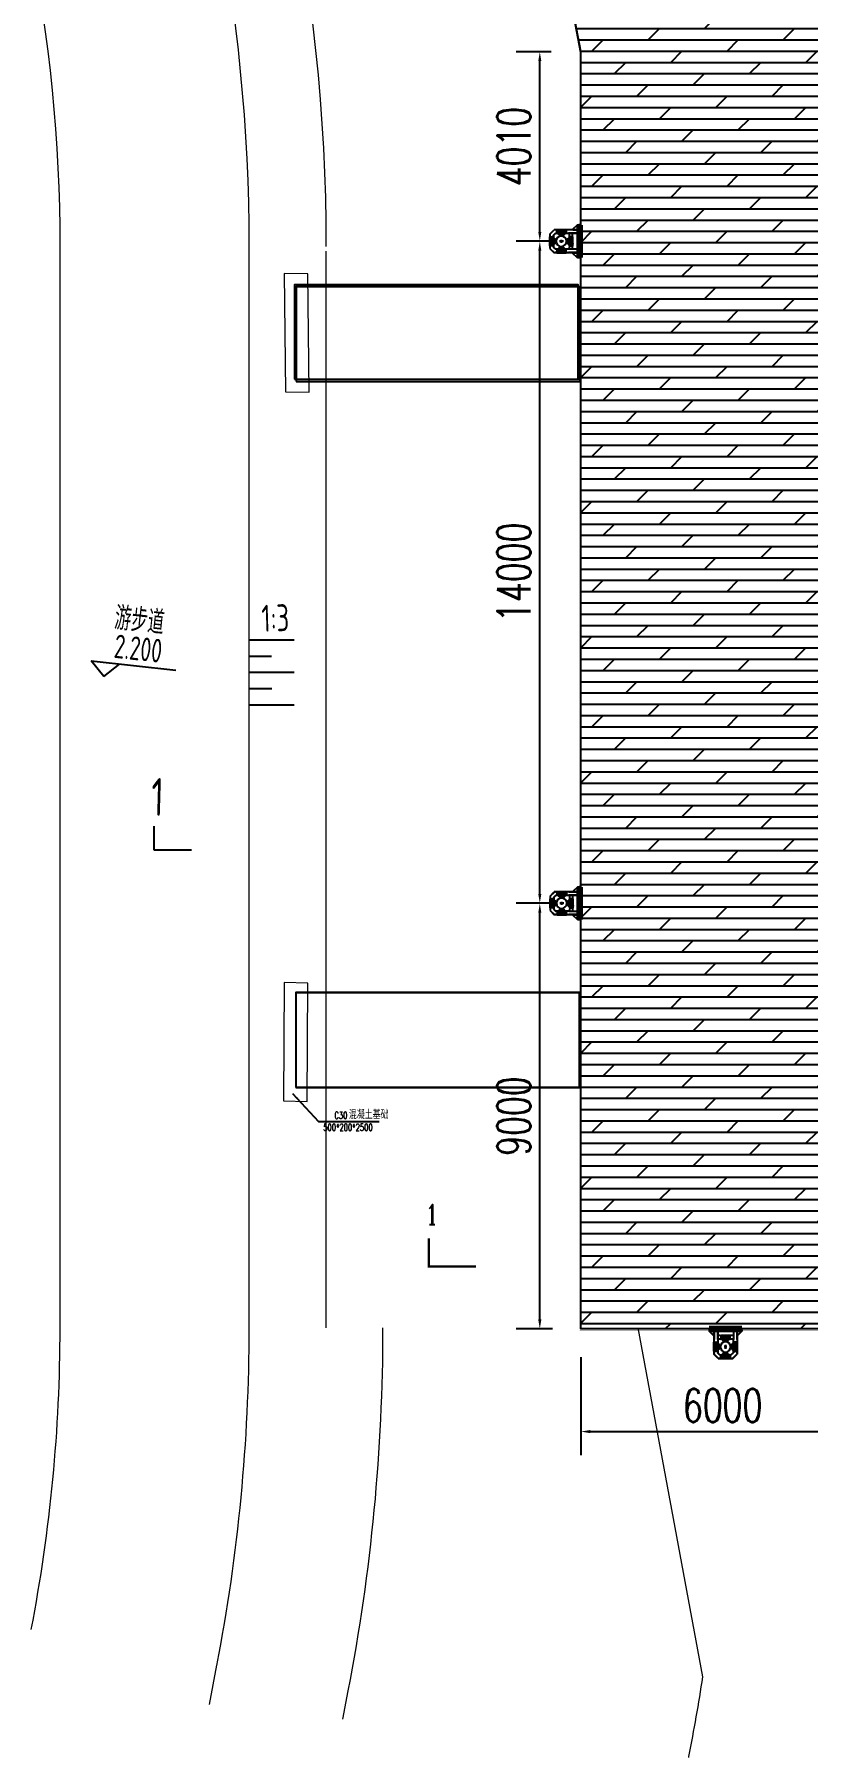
# Model space of a CAD drawing. Header units: millimetres. Extents: x -1003406 to 3312184, y 81337 to 716393.
# Drawn here: x 1464350 to 1480702, y 344604 to 381044 of the extents above; entities that cross this region are included whole.
import ezdxf
from ezdxf.enums import TextEntityAlignment as Align

# ---------------------------------------------------------------- set-up
doc = ezdxf.new("R2010")
doc.units = ezdxf.units.MM
doc.header["$LTSCALE"] = 10
for name, pattern in [('CENTER2', [28.575, 19.05, -3.175, 3.175, -3.175]), ('DASHED2', [0.375, 0.25, -0.125]), ('DOTE', [2.42, 2, -0.2, 0.02, -0.2])]:
    doc.linetypes.add(name, pattern=pattern)
doc.layers.get('0').update_dxf_attribs({"linetype": 'CONTINUOUS'})
doc.layers.get('Defpoints').update_dxf_attribs({"linetype": 'CONTINUOUS'})
for name, color, linetype in [('DIM_LEAD', 3, 'CONTINUOUS'), ('DIM_SYMB', 3, 'CONTINUOUS'), ('DOTE', 1, 'DOTE'), ('L-PAVEMENT_HATCH铺装填充', 253, 'CONTINUOUS'), ('PUB_TEXT', 7, 'CONTINUOUS'), ('W-bridge approach引桥', 4, 'CONTINUOUS'), ('W-FLOAT_BOWL浮筒', 253, 'CONTINUOUS'), ('W-MOUNTING固定方式', 5, 'CONTINUOUS'), ('W-STEEL_FRAME钢架', 3, 'CONTINUOUS'), ('W-WOOD_FLOOR木地板', 30, 'CONTINUOUS')]:
    doc.layers.add(name, color=color, linetype=linetype)
doc.layers.add('文字及标注', color=3, linetype='CONTINUOUS', lineweight=15)
doc.styles.add('_TCH_DIM', font='SIMPLEX', dxfattribs={"bigfont": 'GBCBIG'})
doc.styles.add('_TCH_LABEL', font='COMPLEX', dxfattribs={"bigfont": 'GBCBIG'})
doc.styles.add('STANDARD_T3', font='simplex.shx', dxfattribs={"width": 0.7, "bigfont": 'gbcbig.shx'})
doc.styles.add('TCCAD_Dimension', font='Tssdeng.shx', dxfattribs={"width": 0.7, "bigfont": 'hztxt.shx'})
doc.styles.add('TSSD_Label', font='Tssdeng.shx', dxfattribs={"width": 0.7, "bigfont": 'hztxt.shx'})
doc.dimstyles.new('W&&200', dxfattribs={"dimtxt": 700, "dimasz": 200, "dimexe": 500, "dimexo": 600, "dimgap": 200, "dimtad": 1, "dimdec": 0, "dimzin": 0, "dimdsep": 46, "dimtxsty": 'STANDARD_T3', "dimcen": 0.09, "dimclrd": 1, "dimclre": 1, "dimclrt": 7, "dimazin": 2, "dimtfac": 1, "dimtdec": 0, "dimtix": 1, "dimtmove": 2, "dimatfit": 3, "dimfxl": 100, "dimtolj": 1, "dimtzin": 0, "dimarcsym": 0})
doc.dimstyles.new('W&&5', dxfattribs={"dimtxt": 17.5, "dimasz": 5, "dimexe": 12.5, "dimexo": 15, "dimgap": 5, "dimtad": 1, "dimdec": 0, "dimzin": 0, "dimdsep": 46, "dimtxsty": 'STANDARD_T3', "dimcen": 0.09, "dimclrd": 1, "dimclre": 1, "dimclrt": 7, "dimazin": 2, "dimtfac": 1, "dimtdec": 0, "dimtix": 1, "dimtmove": 2, "dimatfit": 3, "dimfxl": 100, "dimtolj": 1, "dimtzin": 0, "dimarcsym": 0})

# ---------------------------------------------------------------- blocks, each defined once
blk = doc.blocks.new('底图')
at = {"layer": 'L-PAVEMENT_HATCH铺装填充', "lineweight": 0}
blk.add_line((782113, 479892), (779615, 502522), dxfattribs=at)
at = {"layer": 'L-PAVEMENT_HATCH铺装填充', "lineweight": 20, "ltscale": 1.5}
for p, q in [((780493, 479713), (777984, 502443)), ((776517, 479274), (774008, 502004)), ((780529, 471701), (780597, 472544))]:
    blk.add_line(p, q, dxfattribs=at)
at = {"layer": 'L-PAVEMENT_HATCH铺装填充', "lineweight": 25}
for p, q in [((778897, 494175), (779841, 494279)), ((778934, 493834), (779406, 493886)), ((778972, 493493), (779916, 493597)), ((779010, 493153), (779482, 493205)), ((779047, 492812), (779991, 492916))]:
    blk.add_line(p, q, dxfattribs=at)
at = {"layer": 'L-PAVEMENT_HATCH铺装填充'}
for p, q in [((775925, 493065), (775625, 493365)), ((775625, 493365), (777425, 493365)), ((775925, 493065), (776225, 493365)), ((777322, 490039), (777377, 489542)), ((777377, 489542), (778172, 489630))]:
    blk.add_line(p, q, dxfattribs=at)
at = {"layer": 'L-PAVEMENT_HATCH铺装填充', "lineweight": 18}
for p, q in [((790841, 473432), (788673, 480616)), ((790732, 471701), (790734, 471723))]:
    blk.add_line(p, q, dxfattribs=at)
at = {"layer": 'L-PAVEMENT_HATCH铺装填充', "lineweight": 15}
blk.add_line((783368, 471701), (783418, 472316), dxfattribs=at)
at = {"layer": 'L-PAVEMENT_HATCH铺装填充', "lineweight": 20, "ltscale": 1.5}
for centre, radius, start, end in [((740562, 498313), 37650, 6.2974, 51.0686), ((740562, 498313), 33650, 6.2974, 51.0686), ((743070, 475583), 37650, 355.3697, 6.2974), ((743070, 475583), 33650, 355.3697, 6.2974)]:
    blk.add_arc(centre, radius, start, end, dxfattribs=at)
at = {"layer": 'L-PAVEMENT_HATCH铺装填充', "lineweight": 0}
blk.add_arc((740562, 498313), 39280, 6.2974, 30.4827, dxfattribs=at)
at = {"layer": 'L-PAVEMENT_HATCH铺装填充', "lineweight": 15}
blk.add_arc((743070, 475583), 40480, 355.3697, 6.2974, dxfattribs=at)
at = {"layer": 'L-PAVEMENT_HATCH铺装填充', "lineweight": 18}
blk.add_arc((743070, 475583), 47820, 355.3697, 357.4212, dxfattribs=at)
at = {"layer": 'L-PAVEMENT_HATCH铺装填充', "linetype": 'Continuous', "extrusion": (0.006652, -0.007324, 0.999951), "style": 'TCCAD_Dimension', "width": 0.7}
blk.add_text('1:3', height=571.4, rotation=8.1169, dxfattribs=at).set_placement((779129, 494396, 1569))
at = {"layer": 'L-PAVEMENT_HATCH铺装填充', "style": 'TCCAD_Dimension', "width": 0.7}
for s, p in [('游步道', (776021, 494084)), ('2.200', (776078, 493484, -274260))]:
    blk.add_text(s, height=500, dxfattribs=at).set_placement(p)
at = {"layer": 'L-PAVEMENT_HATCH铺装填充', "style": 'TSSD_Label', "width": 0.7}
blk.add_text('1', height=800, rotation=4.7418, dxfattribs=at).set_placement((777169, 491048), align=Align.TOP_LEFT)
blk = doc.blocks.new('*D915')
at = {"layer": 'Defpoints', "color": 0, "transparency": 16777216}
for p in [(1475907, 353669), (1481907, 353669), (1481907, 351498)]:
    blk.add_point(p, dxfattribs=at)
at = {"layer": 'W-WOOD_FLOOR木地板', "color": 1, "lineweight": -2, "transparency": 16777216}
for p, q in [((1475907, 353069), (1475907, 350998)), ((1481907, 353069), (1481907, 350998)), ((1476107, 351498), (1481707, 351498))]:
    blk.add_line(p, q, dxfattribs=at)
at = {"layer": 'W-WOOD_FLOOR木地板', "color": 1, "transparency": 16777216}
for points in [[(1476107, 351531), (1476107, 351464), (1475907, 351498)], [(1481707, 351531), (1481707, 351464), (1481907, 351498)]]:
    blk.add_solid(points, dxfattribs=at)
at = {"layer": 'W-WOOD_FLOOR木地板', "color": 7, "transparency": 16777216, "insert": (1478907, 352048), "char_height": 700, "attachment_point": 5, "style": 'STANDARD_T3'}
blk.add_mtext('\\A1;6000', dxfattribs=at)
blk = doc.blocks.new('*D916')
at = {"layer": 'Defpoints', "color": 0, "transparency": 16777216}
for p in [(1475039, 362669), (1475882, 362669), (1475907, 353669)]:
    blk.add_point(p, dxfattribs=at)
at = {"layer": 'W-WOOD_FLOOR木地板', "color": 1, "lineweight": -2, "transparency": 16777216}
for p, q in [((1475282, 362669), (1474539, 362669)), ((1475039, 353869), (1475039, 362469)), ((1475307, 353669), (1474539, 353669))]:
    blk.add_line(p, q, dxfattribs=at)
at = {"layer": 'W-WOOD_FLOOR木地板', "color": 1, "transparency": 16777216}
for points in [[(1475006, 362469), (1475072, 362469), (1475039, 362669)], [(1475006, 353869), (1475072, 353869), (1475039, 353669)]]:
    blk.add_solid(points, dxfattribs=at)
at = {"layer": 'W-WOOD_FLOOR木地板', "color": 7, "transparency": 16777216, "insert": (1474489, 358169), "char_height": 700, "attachment_point": 5, "rotation": 90, "style": 'STANDARD_T3'}
blk.add_mtext('\\A1;9000', dxfattribs=at)
blk = doc.blocks.new('*U190')
blk.add_lwpolyline([(-12, 0), (-12, 2.5), (12, 2.5), (12, 0)], close=True)
blk = doc.blocks.new('*U189')
at = {"color": 8, "linetype": 'Continuous', "lineweight": 15}
for p, q in [((-1, 2), (-2, 1)), ((0, 1), (0, -1)), ((-1, -2), (-2, -1))]:
    blk.add_line(p, q, dxfattribs=at)
at = {"color": 7, "linetype": 'Continuous', "lineweight": 15}
for p, q in [((16, 1), (0, 1)), ((0, 0), (19, 0)), ((16, 1), (16, 0)), ((19, -1), (19, 0)), ((0, -1), (19, -1))]:
    blk.add_line(p, q, dxfattribs=at)
for centre, radius, start, end in [((-3, 0), 2.9, 41.3178, 318.6822), ((-3, 0), 1.45, 41.3178, 318.6822), ((0, 3), 2.82, 221.3178, 270), ((0, -3), 2.82, 90, 138.6822), ((0, 3), 1.37, 221.3178, 270), ((0, -3), 1.37, 90, 138.6822)]:
    blk.add_arc(centre, radius, start, end, dxfattribs=at)
blk = doc.blocks.new('无头销轴_B型_D12X150')
at = {"color": 0}
for p, q in [((-72, 6), (-72, -6)), ((72, 6), (72, -6))]:
    blk.add_line(p, q, dxfattribs=at)
blk.add_lwpolyline([(-75, 4), (-75, -4), (-72, -6), (72, -6), (75, -4), (75, 4), (72, 6), (-72, 6)], close=True, dxfattribs=at)
for centre in [(-70, 0), (70, 0)]:
    blk.add_circle(centre, 1.6, dxfattribs=at)
blk = doc.blocks.new('A$C1EDE4923')
at = {"color": 3, "linetype": 'CENTER2', "ltscale": 0.5}
for p, q in [((-284, 80), (-260, 80)), ((-272, 68), (-272, 92)), ((-235, 120), (-254, 120)), ((-146, 120), (-127, 120)), ((-97, 80), (-121, 80)), ((-109, 68), (-109, 92))]:
    blk.add_line(p, q, dxfattribs=at)
at = {"linetype": 'DASHED2'}
for p, q in [((-240, 126), (-249, 126)), ((-240, 113), (-249, 113)), ((-235, 126), (-145, 126)), ((-235, 113), (-145, 113)), ((-141, 126), (-132, 126)), ((-141, 113), (-132, 113))]:
    blk.add_line(p, q, dxfattribs=at)
at = {"color": 3, "linetype": 'CENTER2'}
blk.add_line((-241, 120), (-140, 120), dxfattribs=at)
for p, q in [((-232, 80), (-232, 160)), ((-148, 80), (-148, 160))]:
    blk.add_line(p, q)
for points in [[(-94, 40), (-94, 120), (-287, 120), (-287, 40)], [(-249, 142), (-240, 142), (-240, 40), (-249, 40)], [(-232, 160), (-148, 160), (-145, 157), (-145, 83), (-148, 80), (-232, 80), (-235, 83), (-235, 157)], [(-132, 142), (-141, 142), (-141, 40), (-132, 40)]]:
    blk.add_lwpolyline(points, close=True)
for centre in [(-272, 80), (-109, 80)]:
    blk.add_circle(centre, 7)
at = {"xscale": -1}
for name, p, rotation in [('无头销轴_B型_D12X150', (-190, 120), 180), ('*U189', (-260, 114), 270), ('*U190', (-249, 120), 90), ('*U190', (-237, 120), 90)]:
    blk.add_blockref(name, p, dxfattribs=dict(at, rotation=rotation))
for name, p, rotation in [('*U190', (-143, 120), 270), ('*U190', (-132, 120), 270), ('*U189', (-121, 114), 90)]:
    blk.add_blockref(name, p, dxfattribs=dict(rotation=rotation))
blk = doc.blocks.new('*D175')
at = {"color": 1, "lineweight": -2, "transparency": 16777216}
for p, q in [((-78, 311), (78, 464)), ((121, 506), (82, 468)), ((-82, 307), (-85, 304))]:
    blk.add_line(p, q, dxfattribs=at)
at = {"color": 1, "transparency": 16777216}
for points in [[(81, 468), (82, 467), (78, 464)], [(-82, 308), (-81, 307), (-78, 311)]]:
    blk.add_solid(points, dxfattribs=at)
at = {"layer": 'Defpoints', "color": 0, "transparency": 16777216}
for p in [(78, 464), (-78, 311)]:
    blk.add_point(p, dxfattribs=at)
at = {"color": 7, "transparency": 16777216, "insert": (93, 499), "char_height": 17.5, "attachment_point": 5, "rotation": 44.4737, "style": 'STANDARD_T3'}
blk.add_mtext('\\A1;∅219', dxfattribs=at)
blk = doc.blocks.new('*D930')
at = {"layer": 'Defpoints', "color": 0, "transparency": 16777216}
for p in [(1475039, 376669), (1475876, 376669), (1475882, 362669)]:
    blk.add_point(p, dxfattribs=at)
at = {"layer": 'W-WOOD_FLOOR木地板', "color": 1, "lineweight": -2, "transparency": 16777216}
for p, q in [((1475276, 376669), (1474539, 376669)), ((1475039, 362869), (1475039, 376469)), ((1475282, 362669), (1474539, 362669))]:
    blk.add_line(p, q, dxfattribs=at)
at = {"layer": 'W-WOOD_FLOOR木地板', "color": 1, "transparency": 16777216}
for points in [[(1475006, 376469), (1475072, 376469), (1475039, 376669)], [(1475006, 362869), (1475072, 362869), (1475039, 362669)]]:
    blk.add_solid(points, dxfattribs=at)
at = {"layer": 'W-WOOD_FLOOR木地板', "color": 7, "transparency": 16777216, "insert": (1474489, 369669), "char_height": 700, "attachment_point": 5, "rotation": 90, "style": 'STANDARD_T3'}
blk.add_mtext('\\A1;14000', dxfattribs=at)
blk = doc.blocks.new('*D931')
at = {"layer": 'Defpoints', "color": 0, "transparency": 16777216}
for p in [(1475039, 380679), (1475882, 380679), (1475498, 376669)]:
    blk.add_point(p, dxfattribs=at)
at = {"layer": 'W-WOOD_FLOOR木地板', "color": 1, "lineweight": -2, "transparency": 16777216}
for p, q in [((1475282, 380679), (1474539, 380679)), ((1475039, 376869), (1475039, 380479)), ((1474898, 376669), (1474539, 376669))]:
    blk.add_line(p, q, dxfattribs=at)
at = {"layer": 'W-WOOD_FLOOR木地板', "color": 1, "transparency": 16777216}
for points in [[(1475006, 380479), (1475072, 380479), (1475039, 380679)], [(1475006, 376869), (1475072, 376869), (1475039, 376669)]]:
    blk.add_solid(points, dxfattribs=at)
at = {"layer": 'W-WOOD_FLOOR木地板', "color": 7, "transparency": 16777216, "insert": (1474489, 378674), "char_height": 700, "attachment_point": 5, "rotation": 90, "style": 'STANDARD_T3'}
blk.add_mtext('\\A1;4010', dxfattribs=at)
blk = doc.blocks.new('BZQ-T')
at = {"color": 252, "lineweight": 200, "ltscale": 100}
blk.add_line((-344.6, 6), (344.6, 6), dxfattribs=at)
at = {"layer": 'DOTE', "lineweight": 200, "ltscale": 100}
for p, q in [((-300, -17), (-300, 17)), ((-100, -17), (-100, 17)), ((100, -17), (100, 17)), ((300, -17), (300, 17))]:
    blk.add_line(p, q, dxfattribs=at)
at = {"layer": 'W-MOUNTING固定方式'}
for p, q in [((-154.6, 632.1), (-244.6, 542.1)), ((-244.6, 43), (-244.6, 542.1)), ((-121.4, 552.1), (-164.6, 509)), ((-164.6, 43), (-164.6, 509)), ((-154.6, 632.1), (154.3, 632.1)), ((-121.4, 552.1), (121.2, 552.1)), ((121.2, 552.1), (164.3, 509)), ((154.3, 632.1), (244.3, 542.1)), ((164.3, 223.1), (164.3, 509)), ((244.3, 43), (244.3, 542.1))]:
    blk.add_line(p, q, dxfattribs=at)
at = {"layer": 'W-MOUNTING固定方式', "color": 253, "linetype": 'CENTER2', "true_color": 0xadadad}
for p, q in [((-152.5, 627.1), (-239.6, 540.1)), ((-239.6, 43), (-239.6, 540.1)), ((-123.5, 557.1), (-169.6, 511.1)), ((-169.6, 43), (-169.6, 511.1)), ((-152.5, 627.1), (152.2, 627.1)), ((-123.5, 557.1), (123.2, 557.1)), ((123.2, 557.1), (169.3, 511.1)), ((152.2, 627.1), (239.3, 540.1)), ((169.3, 43), (169.3, 511.1)), ((239.3, 43), (239.3, 540.1)), ((-164.6, 218.1), (164.3, 218.1)), ((164.3, 148.1), (-164.6, 148.1))]:
    blk.add_line(p, q, dxfattribs=at)
at = {"layer": 'W-MOUNTING固定方式', "color": 1}
for p, q in [((29.9, 383.5), (-30.1, 383.5)), ((29.9, 383.5), (-30.1, 383.5)), ((-0.1, 341.5), (-0.1, 425.5)), ((-0.1, 341.5), (-0.1, 425.5))]:
    blk.add_line(p, q, dxfattribs=at)
at = {"layer": 'W-MOUNTING固定方式', "color": 0, "lineweight": 5}
for p, q in [((-164.6, 223.1), (164.3, 223.1)), ((164.3, 143.1), (-164.6, 143.1)), ((164.3, 43), (164.3, 234))]:
    blk.add_line(p, q, dxfattribs=at)
at = {"layer": 'W-MOUNTING固定方式', "lineweight": 25}
blk.add_lwpolyline([(-0.1, 425.3), (-0.1, 350)], dxfattribs=at)
at = {"layer": 'W-MOUNTING固定方式', "color": 1}
for points in [[(-344.6, 43), (-344.6, 53), (-254.6, 143), (-244.6, 143), (-244.6, 43)], [(344.3, 43), (344.3, 53), (254.3, 143), (244.3, 143), (244.3, 43)]]:
    blk.add_lwpolyline(points, close=True, dxfattribs=at)
at = {"layer": 'W-MOUNTING固定方式'}
blk.add_circle((-0.1, 387.6), 109.5, dxfattribs=at)
at = {"layer": 'W-STEEL_FRAME钢架'}
for p, q in [((-164.6, 43), (-244.6, 43)), ((164.3, 43), (244.3, 43))]:
    blk.add_line(p, q, dxfattribs=at)
for points in [[(-344.6, 43), (344.6, 43), (344.6, 0), (-344.6, 0)], [(-308, 6), (-292, 6), (-292, 0), (-308, 0)], [(-108, 6), (-92, 6), (-92, 0), (-108, 0)], [(108, 6), (92, 6), (92, 0), (108, 0)], [(308, 6), (292, 6), (292, 0), (308, 0)]]:
    blk.add_lwpolyline(points, close=True, dxfattribs=at)
at = {"layer": 'W-MOUNTING固定方式', "color": 6, "lineweight": 5, "extrusion": (0, 0, -1), "xscale": -1, "zscale": -1}
for p, rotation in [((284.1, 193), 90), ((190.6, 671.7), 180)]:
    blk.add_blockref('A$C1EDE4923', p, dxfattribs=dict(at, rotation=rotation))
at = {"layer": 'W-MOUNTING固定方式', "color": 6, "lineweight": 5, "extrusion": (0, 0, -1), "zscale": -1, "rotation": 270}
blk.add_blockref('A$C1EDE4923', (-283.9, 193), dxfattribs=at)
at = {"layer": 'W-MOUNTING固定方式', "color": 6, "lineweight": 5, "extrusion": (0, 0, -1), "zscale": -1}
blk.add_blockref('A$C1EDE4923', (190.6, 103.6), dxfattribs=at)
dim = blk.add_diameter_dim_2p(p1=(-78.3, 310.9), p2=(78, 464.4), dimstyle='W&&5')
dim.commit()
dim.dimension.update_dxf_attribs({"geometry": '*D175', "text_midpoint": (93.2, 498.6)})

msp = doc.modelspace()

# ---------------------------------------------------------------- hatches: boundary and pattern name
at = {"layer": 'W-WOOD_FLOOR木地板'}
h = msp.add_hatch(dxfattribs=at)
h.set_pattern_fill('DOLMIT', color=256, scale=300)
h.set_pattern_definition([(360, (202661.84, -305.2), (2e-08, 238.12262), []), (45, (202661.84, -305.2), (-476.2449, 476.2449), [336.7564, -673.512])])
h.paths.add_polyline_path([(1481906.5, 365669.1), (1481906.5, 398669.1), (1469406.5, 398669.1), (1469406.5, 397565.1), (1472793.5, 392620.7), (1474773.1, 386633.7), (1475906.5, 380681.3), (1475906.5, 353669.1), (1481906.5, 353669.1), (1481906.5, 361669.1)])

# ---------------------------------------------------------------- linework, layer by layer
at = {"layer": 'DIM_LEAD', "color": 0}
for p, q in [((1469810.7, 358648.8), (1470355.3, 358057.5)), ((1470355.3, 358057.5), (1471641.7, 358057.5))]:
    msp.add_line(p, q, dxfattribs=at)
msp.add_lwpolyline([(1469810.7, 358648.8, 0, 40, 0), (1469912.3, 358538.4, 0, 0, 0)], format="xyseb", dxfattribs=at)
at = {"layer": 'DIM_SYMB', "color": 0, "const_width": 50}
msp.add_lwpolyline([(1472690.5, 355586.3), (1472690.5, 354986.3), (1473690.5, 354986.3)], dxfattribs=at)
at = {"layer": 'W-bridge approach引桥'}
for points in [[(1469848.9, 373751.2), (1475848.9, 373751.2), (1475848.9, 375751.2), (1469848.9, 375751.2)], [(1469882.2, 373703.9), (1475882.2, 373703.9), (1475882.2, 375703.9), (1469882.2, 375703.9)], [(1469880.3, 358782.9), (1475880.3, 358782.9), (1475880.3, 360782.9), (1469880.3, 360782.9)], [(1469880.3, 358772.9), (1475880.3, 358772.9), (1475880.3, 360772.9), (1469880.3, 360772.9)]]:
    msp.add_lwpolyline(points, close=True, dxfattribs=at)
at = {"layer": 'W-FLOAT_BOWL浮筒', "const_width": 5}
msp.add_lwpolyline([(1481906.5, 363669.1), (1497906.5, 363669.1), (1497906.5, 361669.1), (1481906.5, 361669.1), (1481906.5, 353669.1), (1475906.5, 353669.1), (1475906.5, 380681.3), (1474773.1, 386633.7), (1472793.5, 392620.7), (1469406.5, 397565.1), (1469406.5, 398669.1), (1481906.5, 398669.1), (1481906.5, 391669.1), (1497906.5, 391669.1), (1497906.5, 389669.1), (1481906.5, 389669.1), (1481906.5, 377669.1), (1497906.5, 377669.1), (1497906.5, 375669.1), (1481906.5, 375669.1), (1481906.5, 363669.1)], dxfattribs=at)
at = {"layer": 'W-FLOAT_BOWL浮筒'}
msp.add_lwpolyline([(1481906.5, 363669.1), (1497906.5, 363669.1), (1497906.5, 361669.1), (1481906.5, 361669.1), (1481906.5, 353669.1), (1475906.5, 353669.1), (1475906.5, 380681.3), (1474773.1, 386633.7), (1472793.5, 392620.7), (1469406.5, 397565.1), (1469406.5, 398669.1), (1481906.5, 398669.1), (1481906.5, 377669.1), (1497906.5, 377669.1), (1497906.5, 375669.1), (1481906.5, 375669.1), (1481906.5, 363669.1)], dxfattribs=at)
at = {"layer": 'W-STEEL_FRAME钢架', "const_width": 5}
msp.add_lwpolyline([(1481931.5, 363694.1), (1497931.5, 363694.1), (1497931.5, 361644.1), (1481931.5, 361644.1), (1481931.5, 353644.1), (1475881.5, 353644.1), (1475881.5, 380678.9), (1474748.9, 386627.5), (1472770.9, 392609.5), (1469381.5, 397557.4), (1469381.5, 398694.1), (1481931.5, 398694.1), (1481931.5, 391694.1), (1497931.5, 391694.1), (1497931.5, 389644.1), (1481931.5, 389644.1), (1481931.5, 377694.1), (1497931.5, 377694.1), (1497931.5, 375644.1), (1481931.5, 375644.1)], close=True, dxfattribs=at)
at = {"layer": '文字及标注', "color": 0}
for points in [[(1469658.1, 373488.5), (1470157.5, 373482.2), (1470132.9, 375982.1), (1469633.4, 375988.4)], [(1469617.6, 358495.1), (1470116.9, 358480.6), (1470132.9, 360980.6), (1469633.6, 360995)]]:
    msp.add_lwpolyline(points, close=True, dxfattribs=at)

# ---------------------------------------------------------------- block references
at = {"layer": 'L-PAVEMENT_HATCH铺装填充', "rotation": 353.6999999999994}
msp.add_blockref('底图', (640471.6, -37477.8), dxfattribs=at)
at = {"layer": 'W-STEEL_FRAME钢架', "lineweight": 200, "xscale": -1}
for p, rotation in [((1475881.5, 376669.1), 89.9999999941426), ((1475887.5, 362668.8), 89.99999999414156), ((1478966.5, 353675.1), 179.999999994142)]:
    msp.add_blockref('BZQ-T', p, dxfattribs=dict(at, rotation=rotation))

# ---------------------------------------------------------------- texts
at = {"layer": 'PUB_TEXT', "color": 7, "width": 0.705882}
for s, height, style, p in [('C30', 148.75, '_TCH_DIM', (1470694, 358110)), ('500*200*2500', 148.75, '_TCH_DIM', (1470459.2, 357856.3)), ('1', 425, '_TCH_LABEL', (1472626.2, 355873.8))]:
    msp.add_text(s, height=height, dxfattribs=dict(at, style=style)).set_placement(p)
at = {"layer": 'PUB_TEXT', "color": 7, "style": '_TCH_DIM'}
msp.add_text('混凝土基础', height=168.79, dxfattribs=at).set_placement((1470999, 358110))

# ---------------------------------------------------------------- dimensions: what is measured, and where the dimension line sits
at = {"layer": 'W-WOOD_FLOOR木地板'}
for base, p1, p2, angle, picture, middle in [((1475039.1, 380678.9), (1475498, 376669.1), (1475881.5, 380678.9), 90, '*D931', (1474489.1, 378674)), ((1475039.1, 376669.1), (1475881.5, 362668.8), (1475875.5, 376669.1), 90, '*D930', (1474489.1, 369668.9)), ((1475039.1, 362668.8), (1475906.5, 353669.1), (1475881.5, 362668.8), 90, '*D916', (1474489.1, 358168.9)), ((1481906.5, 351497.7), (1475906.5, 353669.1), (1481906.5, 353669.1), 360, '*D915', (1478906.5, 352047.7))]:
    dim = msp.add_linear_dim(base=base, p1=p1, p2=p2, angle=angle, dimstyle='W&&200', dxfattribs=at)
    dim.commit()
    dim.dimension.update_dxf_attribs({"geometry": picture, "text_midpoint": middle})

doc.saveas('drawing.dxf')
